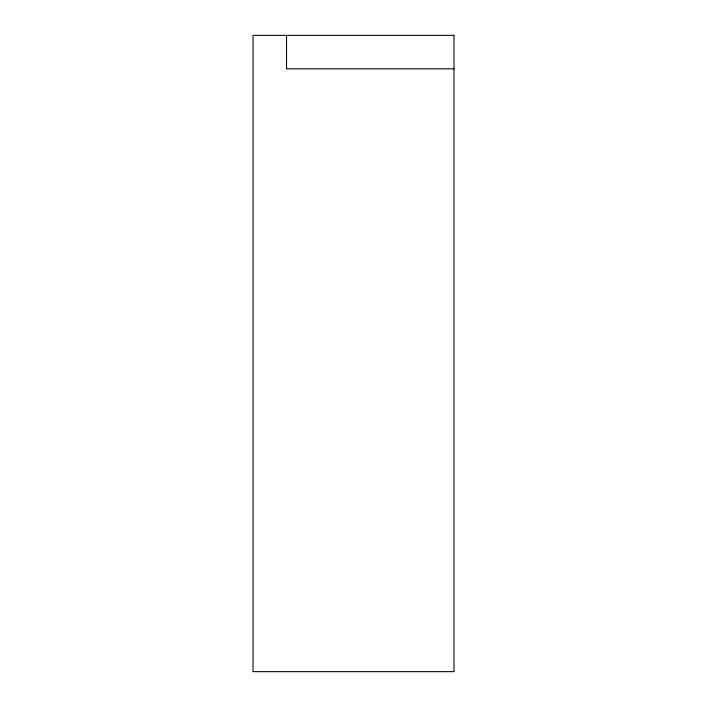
<?xml version="1.0" encoding="UTF-8"?>
<svg xmlns="http://www.w3.org/2000/svg" width="707" height="707" viewBox="0 0 707 707"><rect width="100%" height="100%" fill="white"/><g stroke="black" fill="none" stroke-linecap="round" stroke-linejoin="round"><path stroke-width="1.06" d="M453.965 68.835L286.521 68.835L286.521 35.35M453.965 35.35L253.035 35.35L253.035 671.65L453.965 671.65L453.965 35.35"/></g></svg>
